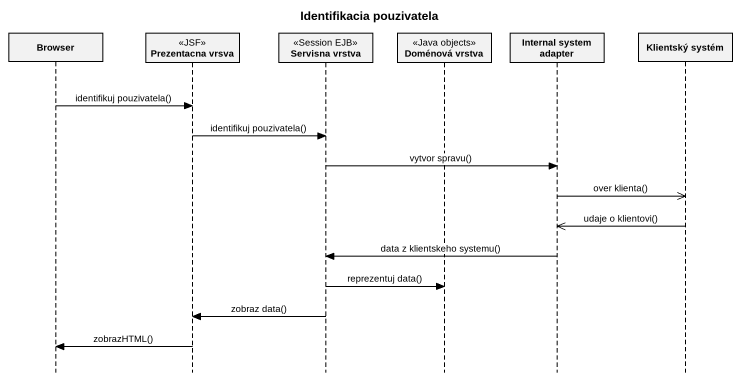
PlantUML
@startuml
title Identifikacia pouzivatela
hide footbox
participant Browser
participant "Prezentacna vrsva" as Prezentacna_vrsva <<JSF>>
participant "Servisna vrstva" as Servisna_vrstva <<Session EJB>>
participant "Doménová vrstva" as Doménová_vrstva <<Java objects>>
participant "Internal system adapter" as Internal_system_adapter
participant "Klientský systém" as Klientský_systém

Browser -> Prezentacna_vrsva : identifikuj pouzivatela()
Prezentacna_vrsva -> Servisna_vrstva : identifikuj pouzivatela()
Servisna_vrstva -> Internal_system_adapter : vytvor spravu()
Internal_system_adapter ->> Klientský_systém : over klienta()
Klientský_systém ->> Internal_system_adapter : udaje o klientovi()
Internal_system_adapter -> Servisna_vrstva : data z klientskeho systemu()
Servisna_vrstva -> Doménová_vrstva : reprezentuj data()
Servisna_vrstva -> Prezentacna_vrsva : zobraz data()
Prezentacna_vrsva -> Browser : zobrazHTML()
@enduml
